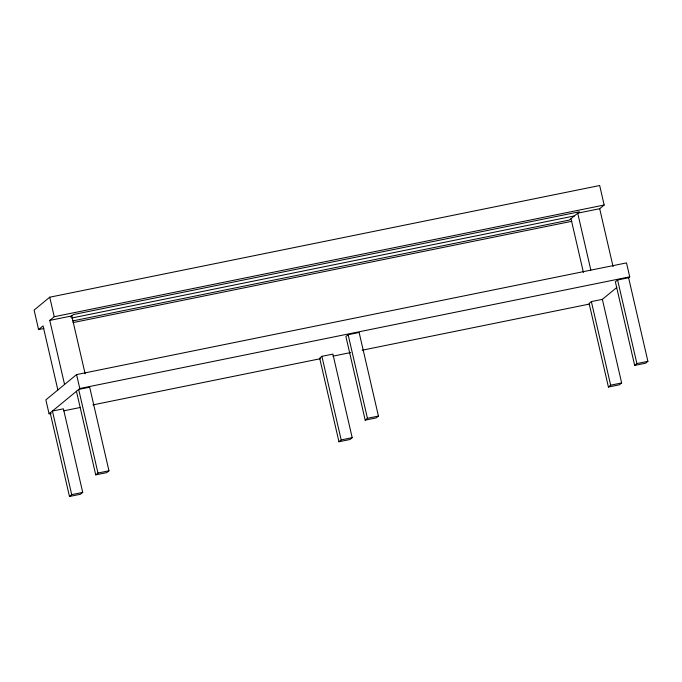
<?xml version="1.0" encoding="UTF-8"?>
<svg xmlns="http://www.w3.org/2000/svg" width="682" height="682" viewBox="0 0 682 682"><rect width="100%" height="100%" fill="white"/><g stroke="black" fill="none" stroke-linecap="round" stroke-linejoin="round"><path stroke-width="1.02" d="M590.834 270.021L577.705 213.176L599.7 208.709L604.167 205.026L599.666 185.521L49.735 297.207L34.1 310.08L38.601 329.585L43.819 328.528M38.601 329.585L43.068 325.911L57.868 389.993M64.568 384.478L49.769 320.395L54.236 316.712L604.167 205.026M70.425 317.028L73.443 314.547L579.385 211.795L569.325 220.073L72.778 320.915M628.599 277.753L647.9 361.341L645.666 363.182L634.669 365.416L615.369 281.828L617.602 279.987L628.599 277.753L629.716 276.832L626.502 262.902L76.572 374.589L45.856 399.874L49.078 413.812L51.159 413.386M49.078 413.812L79.785 388.518L629.716 276.832M50.195 412.891L69.487 496.479L71.721 494.638L82.718 492.404L63.426 408.816L52.429 411.05L71.721 494.638M76.435 391.28L95.736 474.868L97.969 473.027L108.967 470.793L89.666 387.206L78.669 389.439L97.969 473.027M82.718 492.404L80.485 494.245L69.487 496.479M108.967 470.793L106.733 472.635L95.736 474.868M321.895 356.328L319.662 358.161L338.954 441.748L349.951 439.515L352.185 437.673L332.893 354.094L321.895 356.328L341.188 439.907L338.954 441.748M348.135 334.717L345.902 336.55L365.202 420.138L376.2 417.904L378.433 416.071L359.133 332.484L348.135 334.717L367.436 418.305L365.202 420.138M602.359 299.364L591.362 301.597L589.12 303.439L608.421 387.026L619.418 384.793L621.652 382.952L602.359 299.364L616.767 287.506M608.421 387.026L610.654 385.185L621.652 382.952M634.669 365.416L636.903 363.574L647.9 361.341M49.769 320.395L71.772 315.928L85.131 373.804M71.55 318.051L574.355 215.93M73.042 322.595L571.84 221.292M63.682 410.845L80.382 407.452M92.905 404.903L320.387 358.706M332.91 356.166L350.65 352.56M362.125 350.233L589.615 304.027M367.436 418.305L378.433 416.071M341.188 439.907L352.185 437.673M617.602 279.987L636.903 363.574M599.7 208.709L613.067 266.585M591.362 301.597L610.654 385.185M571.005 218.692L583.408 272.442M76.572 374.589L79.785 388.518M49.735 297.207L54.236 316.712"/></g></svg>
